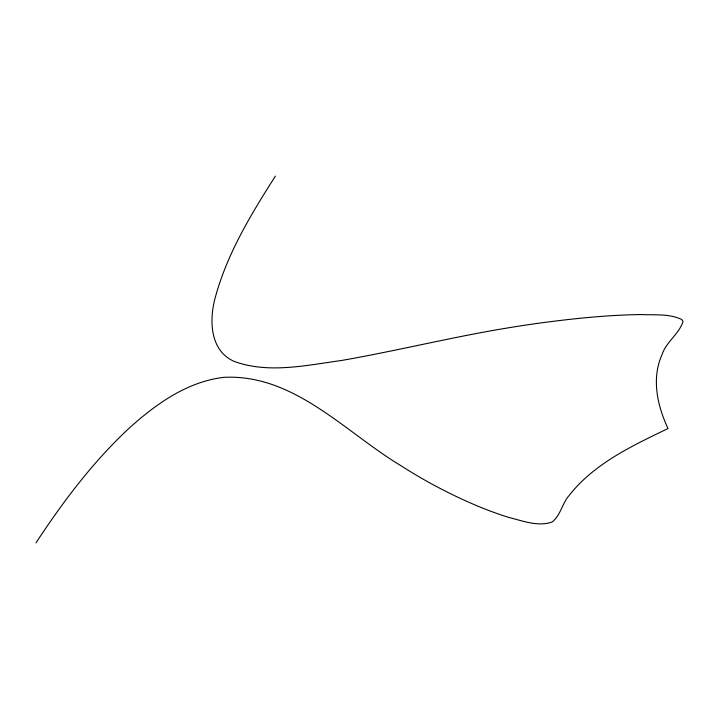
<?xml version="1.0" encoding="UTF-8"?>
<svg xmlns="http://www.w3.org/2000/svg" width="719" height="719" viewBox="0 0 719 719"><rect width="100%" height="100%" fill="white"/><g stroke="black" fill="none" stroke-linecap="round" stroke-linejoin="round"><path stroke-width="1.08" d="M275.368 176.119C251.326 213.876 227.528 252.899 215.583 296.417C209.013 318.921 209.355 350.854 234.529 361.549C268.843 373.835 306.159 365.324 341.121 360.543C390.381 351.959 439.03 340.258 488.228 331.306A879.553 554.709 -22.7 0 1 541.506 322.84C574.634 318.445 607.95 314.985 641.393 314.554C654.775 315.219 669.362 313.484 681.747 319.533L683.05 321.411C679.311 333.859 666.109 341.822 662.037 354.629C651.27 378.437 657.355 405.84 668.023 428.524C632.396 445.744 594.298 463.422 569.286 495.301C562.087 503.255 560.721 515.451 552.075 522.048C537.938 526.964 522.758 520.835 508.917 517.482C483.312 509.492 458.794 498.357 435.13 485.792A879.553 554.709 -22.7 0 1 400.627 465.499C345.057 432.11 294.215 374.033 224.229 377.322C187.884 381.394 156.742 403.476 130.202 427.221C93.488 461.077 63.326 501.305 35.95 542.881"/></g></svg>
